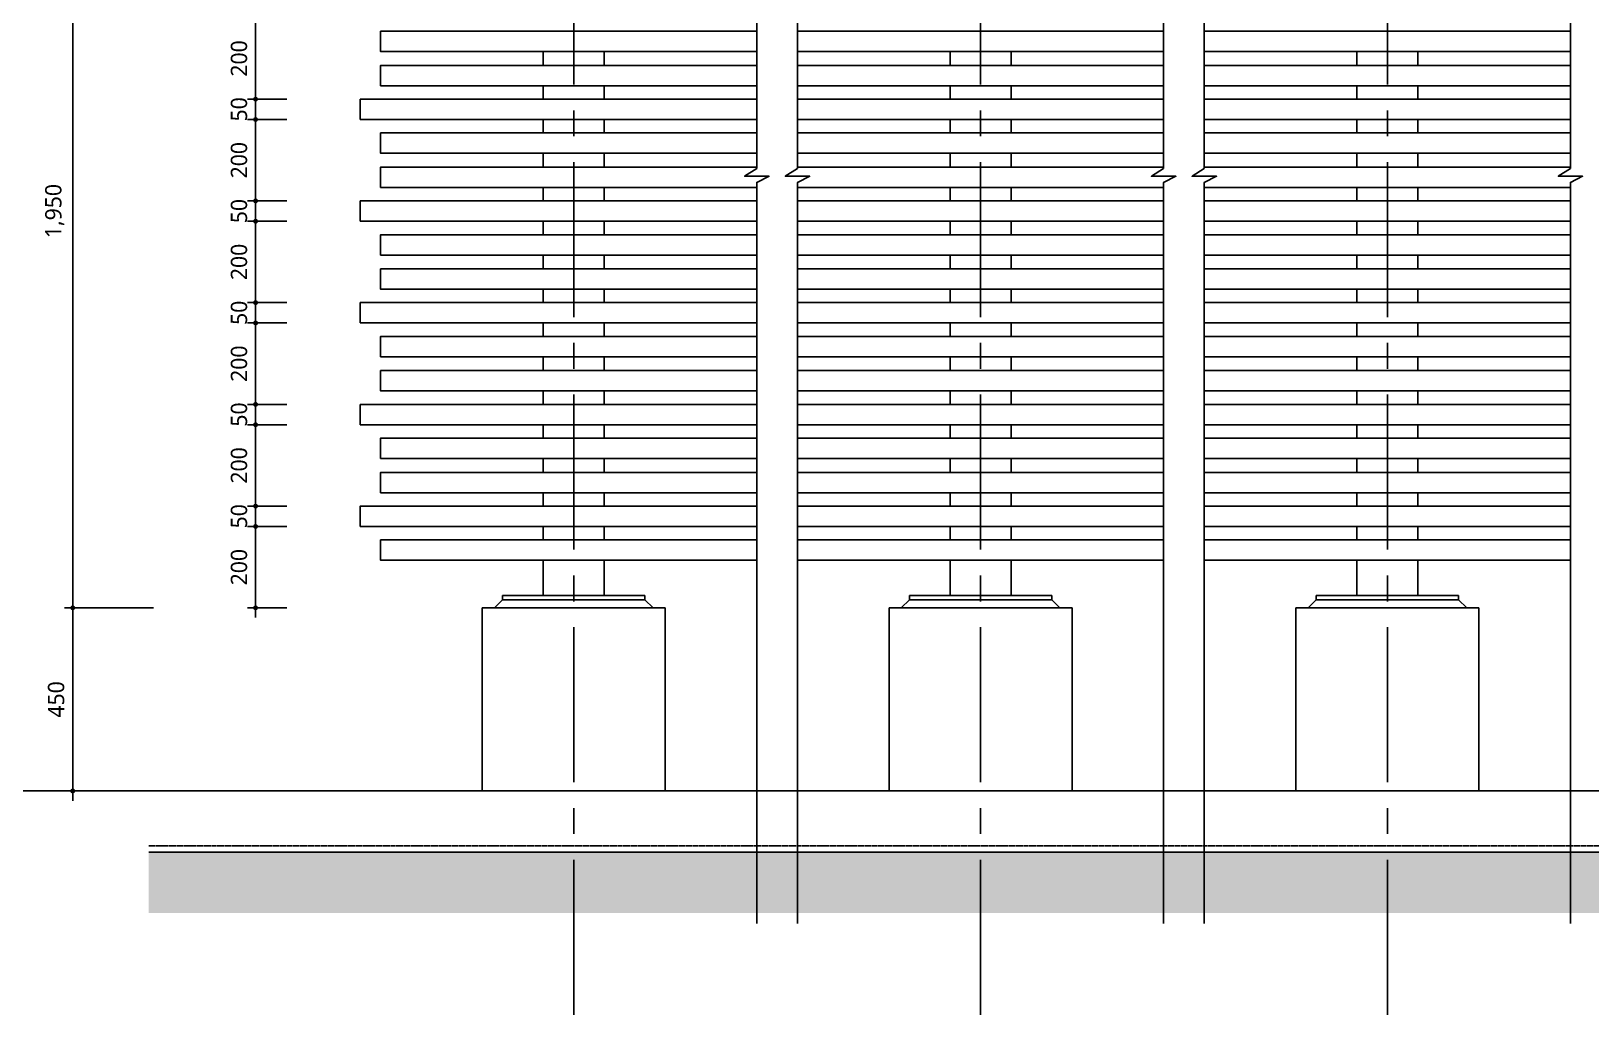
# Model space of a CAD drawing. Header units: inches. Extents: x 361167 to 440483, y 578 to 43803.
# Drawn here: x 425371 to 429205, y 6240 to 8657 of the extents above; entities that cross this region are included whole.
import ezdxf

# ---------------------------------------------------------------- set-up
doc = ezdxf.new("R2010")
doc.units = ezdxf.units.IN
doc.header["$MEASUREMENT"] = 0
doc.linetypes.add('CENTER2', pattern=[28.575, 19.05, -3.175, 3.175, -3.175])
doc.linetypes.add('HID', pattern=[2, 1.1, -0.9])
doc.layers.get('0').update_dxf_attribs({"linetype": 'CONTINUOUS'})
for name, color, linetype in [('A-CEN', 1, 'CENTER2'), ('A-CON-HATCH', 253, 'CONTINUOUS'), ('AA-MARK', 7, 'CONTINUOUS'), ('CON', 2, 'CONTINUOUS'), ('루버', 4, 'CONTINUOUS'), ('방수', 5, 'HID'), ('휀스 상세도_100611$0$0-elev', 4, 'CONTINUOUS')]:
    doc.layers.add(name, color=color, linetype=linetype)
doc.layers.add('A-DIMS', color=7, linetype='CONTINUOUS', lineweight=25)
doc.styles.add('HY울릉도L', font='H2GTRE.TTF')
doc.styles.add('맑은고딕', font='malgun.ttf')
doc.dimstyles.new('CDIM', dxfattribs={"dimtxt": 2, "dimasz": 0.6, "dimexe": 1, "dimexo": 1, "dimgap": 1, "dimtad": 1, "dimdec": 0, "dimrnd": 0.5, "dimzin": 0, "dimdsep": 32, "dimlunit": 6, "dimtxsty": 'HY울릉도L', "dimblk1": '_CIDOT', "dimblk2": '_CIDOT', "dimsah": 1, "dimcen": 4.5, "dimclrd": 2, "dimclre": 2, "dimclrt": 7, "dimadec": 0, "dimazin": 0, "dimtfac": 1, "dimtdec": 0, "dimtix": 1, "dimtmove": 2, "dimatfit": 1, "dimldrblk": '_CIDOT', "dimfxl": 1, "dimtolj": 1, "dimtzin": 0, "dimlwd": -1, "dimarcsym": 0})

# ---------------------------------------------------------------- blocks, each defined once
blk = doc.blocks.new('_CIDOT')
at = {"color": 0, "linetype": 'ByBlock'}
blk.add_line((2, 0), (-1, 0), dxfattribs=at)
at = {"color": 0, "linetype": 'ByBlock', "const_width": 0.5}
blk.add_lwpolyline([(-0.25, 0, 1), (0.25, 0, 1)], format="xyb", close=True, dxfattribs=at)
blk = doc.blocks.new('*D95')
at = {"layer": 'A-DIMS', "lineweight": -2, "transparency": 16777216}
for p, q in [((425671.5, 9790), (425234, 9790)), ((425671.5, 6790), (425234, 6790))]:
    blk.add_line(p, q, dxfattribs=at)
at = {"layer": 'A-DIMS', "transparency": 16777216}
blk.add_line((425254, 6802), (425254, 9778), dxfattribs=at)
at = {"layer": 'A-DIMS', "transparency": 16777216, "xscale": 12, "yscale": 12, "zscale": 12}
for p, rotation in [((425254, 9790), 90), ((425254, 6790), 270)]:
    blk.add_blockref('_CIDOT', p, dxfattribs=dict(at, rotation=rotation))
at = {"layer": 'A-DIMS', "color": 3, "transparency": 16777216, "insert": (425210, 8290), "char_height": 40, "attachment_point": 5, "rotation": 90, "style": '맑은고딕'}
blk.add_mtext('\\A1;3,000', dxfattribs=at)
blk = doc.blocks.new('*D96')
at = {"layer": 'A-DIMS', "lineweight": -2, "transparency": 16777216}
for p, q in [((425671.5, 7240), (425453.1, 7240)), ((425671.5, 6790), (425453.1, 6790))]:
    blk.add_line(p, q, dxfattribs=at)
at = {"layer": 'A-DIMS', "transparency": 16777216}
blk.add_line((425473.1, 7228), (425473.1, 6802), dxfattribs=at)
at = {"layer": 'A-DIMS', "transparency": 16777216, "xscale": 12, "yscale": 12, "zscale": 12}
for p, rotation in [((425473.1, 7240), 90), ((425473.1, 6790), 270)]:
    blk.add_blockref('_CIDOT', p, dxfattribs=dict(at, rotation=rotation))
at = {"layer": 'A-DIMS', "color": 3, "transparency": 16777216, "insert": (425432.4, 7015), "char_height": 40, "attachment_point": 5, "rotation": 90, "style": '맑은고딕'}
blk.add_mtext('\\A1;450', dxfattribs=at)
blk = doc.blocks.new('*D98')
at = {"layer": 'A-DIMS', "lineweight": -2, "transparency": 16777216}
for p, q in [((425671.5, 9190), (425453.1, 9190)), ((425671.5, 7240), (425453.1, 7240))]:
    blk.add_line(p, q, dxfattribs=at)
at = {"layer": 'A-DIMS', "transparency": 16777216}
blk.add_line((425473.1, 7252), (425473.1, 9178), dxfattribs=at)
at = {"layer": 'A-DIMS', "transparency": 16777216, "xscale": 12, "yscale": 12, "zscale": 12}
for p, rotation in [((425473.1, 9190), 90), ((425473.1, 7240), 270)]:
    blk.add_blockref('_CIDOT', p, dxfattribs=dict(at, rotation=rotation))
at = {"layer": 'A-DIMS', "color": 3, "transparency": 16777216, "insert": (425428.9, 8215), "char_height": 40, "attachment_point": 5, "rotation": 90, "style": '맑은고딕'}
blk.add_mtext('\\A1;1,950', dxfattribs=at)
blk = doc.blocks.new('*D99')
at = {"layer": 'A-DIMS', "lineweight": -2, "transparency": 16777216}
for p, q in [((425999.7, 7440), (425902.6, 7440)), ((425999.7, 7240), (425902.6, 7240))]:
    blk.add_line(p, q, dxfattribs=at)
at = {"layer": 'A-DIMS', "transparency": 16777216}
blk.add_line((425922.6, 7252), (425922.6, 7428), dxfattribs=at)
at = {"layer": 'A-DIMS', "transparency": 16777216, "xscale": 12, "yscale": 12, "zscale": 12}
for p, rotation in [((425922.6, 7440), 90), ((425922.6, 7240), 270)]:
    blk.add_blockref('_CIDOT', p, dxfattribs=dict(at, rotation=rotation))
at = {"layer": 'A-DIMS', "color": 3, "transparency": 16777216, "insert": (425881.9, 7340), "char_height": 40, "attachment_point": 5, "rotation": 90, "style": '맑은고딕'}
blk.add_mtext('\\A1;200', dxfattribs=at)
blk = doc.blocks.new('*D100')
at = {"layer": 'A-DIMS', "lineweight": -2, "transparency": 16777216}
for p, q in [((425999.7, 7490), (425902.6, 7490)), ((425999.7, 7440), (425902.6, 7440))]:
    blk.add_line(p, q, dxfattribs=at)
at = {"layer": 'A-DIMS', "transparency": 16777216}
for p, q in [((425922.6, 7502), (425922.6, 7514)), ((425922.6, 7440), (425922.6, 7490)), ((425922.6, 7428), (425922.6, 7416))]:
    blk.add_line(p, q, dxfattribs=at)
at = {"layer": 'A-DIMS', "transparency": 16777216, "xscale": 12, "yscale": 12, "zscale": 12}
for p, rotation in [((425922.6, 7490), 270), ((425922.6, 7440), 90)]:
    blk.add_blockref('_CIDOT', p, dxfattribs=dict(at, rotation=rotation))
at = {"layer": 'A-DIMS', "color": 3, "transparency": 16777216, "insert": (425881.9, 7465), "char_height": 40, "attachment_point": 5, "rotation": 90, "style": '맑은고딕'}
blk.add_mtext('\\A1;50', dxfattribs=at)
blk = doc.blocks.new('*D101')
at = {"layer": 'A-DIMS', "lineweight": -2, "transparency": 16777216}
for p, q in [((425999.7, 7690), (425902.6, 7690)), ((425999.7, 7490), (425902.6, 7490))]:
    blk.add_line(p, q, dxfattribs=at)
at = {"layer": 'A-DIMS', "transparency": 16777216}
blk.add_line((425922.6, 7502), (425922.6, 7678), dxfattribs=at)
at = {"layer": 'A-DIMS', "transparency": 16777216, "xscale": 12, "yscale": 12, "zscale": 12}
for p, rotation in [((425922.6, 7690), 90), ((425922.6, 7490), 270)]:
    blk.add_blockref('_CIDOT', p, dxfattribs=dict(at, rotation=rotation))
at = {"layer": 'A-DIMS', "color": 3, "transparency": 16777216, "insert": (425881.9, 7590), "char_height": 40, "attachment_point": 5, "rotation": 90, "style": '맑은고딕'}
blk.add_mtext('\\A1;200', dxfattribs=at)
blk = doc.blocks.new('*D102')
at = {"layer": 'A-DIMS', "transparency": 16777216}
for p, q in [((425922.6, 7752), (425922.6, 7764)), ((425922.6, 7690), (425922.6, 7740)), ((425922.6, 7678), (425922.6, 7666))]:
    blk.add_line(p, q, dxfattribs=at)
at = {"layer": 'A-DIMS', "lineweight": -2, "transparency": 16777216}
for p, q in [((425999.7, 7740), (425902.6, 7740)), ((425999.7, 7690), (425902.6, 7690))]:
    blk.add_line(p, q, dxfattribs=at)
at = {"layer": 'A-DIMS', "transparency": 16777216, "xscale": 12, "yscale": 12, "zscale": 12}
for p, rotation in [((425922.6, 7740), 270), ((425922.6, 7690), 90)]:
    blk.add_blockref('_CIDOT', p, dxfattribs=dict(at, rotation=rotation))
at = {"layer": 'A-DIMS', "color": 3, "transparency": 16777216, "insert": (425881.9, 7715), "char_height": 40, "attachment_point": 5, "rotation": 90, "style": '맑은고딕'}
blk.add_mtext('\\A1;50', dxfattribs=at)
blk = doc.blocks.new('*D103')
at = {"layer": 'A-DIMS', "lineweight": -2, "transparency": 16777216}
for p, q in [((425999.7, 7940), (425902.6, 7940)), ((425999.7, 7740), (425902.6, 7740))]:
    blk.add_line(p, q, dxfattribs=at)
at = {"layer": 'A-DIMS', "transparency": 16777216}
blk.add_line((425922.6, 7752), (425922.6, 7928), dxfattribs=at)
at = {"layer": 'A-DIMS', "transparency": 16777216, "xscale": 12, "yscale": 12, "zscale": 12}
for p, rotation in [((425922.6, 7940), 90), ((425922.6, 7740), 270)]:
    blk.add_blockref('_CIDOT', p, dxfattribs=dict(at, rotation=rotation))
at = {"layer": 'A-DIMS', "color": 3, "transparency": 16777216, "insert": (425881.9, 7840), "char_height": 40, "attachment_point": 5, "rotation": 90, "style": '맑은고딕'}
blk.add_mtext('\\A1;200', dxfattribs=at)
blk = doc.blocks.new('*D104')
at = {"layer": 'A-DIMS', "transparency": 16777216}
for p, q in [((425922.6, 8002), (425922.6, 8014)), ((425922.6, 7940), (425922.6, 7990)), ((425922.6, 7928), (425922.6, 7916))]:
    blk.add_line(p, q, dxfattribs=at)
at = {"layer": 'A-DIMS', "lineweight": -2, "transparency": 16777216}
for p, q in [((425999.7, 7990), (425902.6, 7990)), ((425999.7, 7940), (425902.6, 7940))]:
    blk.add_line(p, q, dxfattribs=at)
at = {"layer": 'A-DIMS', "transparency": 16777216, "xscale": 12, "yscale": 12, "zscale": 12}
for p, rotation in [((425922.6, 7990), 270), ((425922.6, 7940), 90)]:
    blk.add_blockref('_CIDOT', p, dxfattribs=dict(at, rotation=rotation))
at = {"layer": 'A-DIMS', "color": 3, "transparency": 16777216, "insert": (425881.9, 7965), "char_height": 40, "attachment_point": 5, "rotation": 90, "style": '맑은고딕'}
blk.add_mtext('\\A1;50', dxfattribs=at)
blk = doc.blocks.new('*D105')
at = {"layer": 'A-DIMS', "lineweight": -2, "transparency": 16777216}
for p, q in [((425999.7, 8190), (425902.6, 8190)), ((425999.7, 7990), (425902.6, 7990))]:
    blk.add_line(p, q, dxfattribs=at)
at = {"layer": 'A-DIMS', "transparency": 16777216}
blk.add_line((425922.6, 8002), (425922.6, 8178), dxfattribs=at)
at = {"layer": 'A-DIMS', "transparency": 16777216, "xscale": 12, "yscale": 12, "zscale": 12}
for p, rotation in [((425922.6, 8190), 90), ((425922.6, 7990), 270)]:
    blk.add_blockref('_CIDOT', p, dxfattribs=dict(at, rotation=rotation))
at = {"layer": 'A-DIMS', "color": 3, "transparency": 16777216, "insert": (425881.9, 8090), "char_height": 40, "attachment_point": 5, "rotation": 90, "style": '맑은고딕'}
blk.add_mtext('\\A1;200', dxfattribs=at)
blk = doc.blocks.new('*D106')
at = {"layer": 'A-DIMS', "transparency": 16777216}
for p, q in [((425922.6, 8252), (425922.6, 8264)), ((425922.6, 8190), (425922.6, 8240)), ((425922.6, 8178), (425922.6, 8166))]:
    blk.add_line(p, q, dxfattribs=at)
at = {"layer": 'A-DIMS', "lineweight": -2, "transparency": 16777216}
for p, q in [((425999.7, 8240), (425902.6, 8240)), ((425999.7, 8190), (425902.6, 8190))]:
    blk.add_line(p, q, dxfattribs=at)
at = {"layer": 'A-DIMS', "transparency": 16777216, "xscale": 12, "yscale": 12, "zscale": 12}
for p, rotation in [((425922.6, 8240), 270), ((425922.6, 8190), 90)]:
    blk.add_blockref('_CIDOT', p, dxfattribs=dict(at, rotation=rotation))
at = {"layer": 'A-DIMS', "color": 3, "transparency": 16777216, "insert": (425881.9, 8215), "char_height": 40, "attachment_point": 5, "rotation": 90, "style": '맑은고딕'}
blk.add_mtext('\\A1;50', dxfattribs=at)
blk = doc.blocks.new('*D107')
at = {"layer": 'A-DIMS', "lineweight": -2, "transparency": 16777216}
for p, q in [((425999.7, 8440), (425902.6, 8440)), ((425999.7, 8240), (425902.6, 8240))]:
    blk.add_line(p, q, dxfattribs=at)
at = {"layer": 'A-DIMS', "transparency": 16777216}
blk.add_line((425922.6, 8252), (425922.6, 8428), dxfattribs=at)
at = {"layer": 'A-DIMS', "transparency": 16777216, "xscale": 12, "yscale": 12, "zscale": 12}
for p, rotation in [((425922.6, 8440), 90), ((425922.6, 8240), 270)]:
    blk.add_blockref('_CIDOT', p, dxfattribs=dict(at, rotation=rotation))
at = {"layer": 'A-DIMS', "color": 3, "transparency": 16777216, "insert": (425881.9, 8340), "char_height": 40, "attachment_point": 5, "rotation": 90, "style": '맑은고딕'}
blk.add_mtext('\\A1;200', dxfattribs=at)
blk = doc.blocks.new('*D108')
at = {"layer": 'A-DIMS', "transparency": 16777216}
for p, q in [((425922.6, 8502), (425922.6, 8514)), ((425922.6, 8440), (425922.6, 8490)), ((425922.6, 8428), (425922.6, 8416))]:
    blk.add_line(p, q, dxfattribs=at)
at = {"layer": 'A-DIMS', "lineweight": -2, "transparency": 16777216}
for p, q in [((425999.7, 8490), (425902.6, 8490)), ((425999.7, 8440), (425902.6, 8440))]:
    blk.add_line(p, q, dxfattribs=at)
at = {"layer": 'A-DIMS', "transparency": 16777216, "xscale": 12, "yscale": 12, "zscale": 12}
for p, rotation in [((425922.6, 8490), 270), ((425922.6, 8440), 90)]:
    blk.add_blockref('_CIDOT', p, dxfattribs=dict(at, rotation=rotation))
at = {"layer": 'A-DIMS', "color": 3, "transparency": 16777216, "insert": (425881.9, 8465), "char_height": 40, "attachment_point": 5, "rotation": 90, "style": '맑은고딕'}
blk.add_mtext('\\A1;50', dxfattribs=at)
blk = doc.blocks.new('*D109')
at = {"layer": 'A-DIMS', "lineweight": -2, "transparency": 16777216}
for p, q in [((425999.7, 8690), (425902.6, 8690)), ((425999.7, 8490), (425902.6, 8490))]:
    blk.add_line(p, q, dxfattribs=at)
at = {"layer": 'A-DIMS', "transparency": 16777216}
blk.add_line((425922.6, 8502), (425922.6, 8678), dxfattribs=at)
at = {"layer": 'A-DIMS', "transparency": 16777216, "xscale": 12, "yscale": 12, "zscale": 12}
for p, rotation in [((425922.6, 8690), 90), ((425922.6, 8490), 270)]:
    blk.add_blockref('_CIDOT', p, dxfattribs=dict(at, rotation=rotation))
at = {"layer": 'A-DIMS', "color": 3, "transparency": 16777216, "insert": (425881.9, 8590), "char_height": 40, "attachment_point": 5, "rotation": 90, "style": '맑은고딕'}
blk.add_mtext('\\A1;200', dxfattribs=at)

msp = doc.modelspace()

# ---------------------------------------------------------------- hatches: boundary and pattern name
at = {"layer": 'A-CON-HATCH'}
h = msp.add_hatch(color=253, dxfattribs=at)
h.dxf.hatch_style = 1
h.paths.add_polyline_path([(434749.6, 6490), (434749.6, 6640), (425659.8, 6640), (425659.8, 6490)])

# ---------------------------------------------------------------- linework, layer by layer
for p, q in [((426929.7, 7240), (426479.7, 7240)), ((426479.7, 7240), (426479.7, 6790)), ((426929.7, 7240), (426929.7, 6790)), ((427929.7, 7240), (427479.7, 7240)), ((427479.7, 7240), (427479.7, 6790)), ((427929.7, 7240), (427929.7, 6790)), ((428929.7, 7240), (428479.7, 7240)), ((428479.7, 7240), (428479.7, 6790)), ((428929.7, 7240), (428929.7, 6790))]:
    msp.add_line(p, q)
at = {"elevation": 0}
msp.add_lwpolyline([(434749.6, 6790), (430204.7, 6790), (425659.8, 6790)], dxfattribs=at)
at = {"layer": 'A-CEN', "ltscale": 20}
for p, q in [((426704.7, 6240), (426704.7, 10352.3)), ((427704.7, 6240), (427704.7, 10352.3)), ((428704.7, 6240), (428704.7, 10352.3))]:
    msp.add_line(p, q, dxfattribs=at)
at = {"layer": 'AA-MARK', "elevation": 0}
for points in [[(427154.7, 6464.5), (427154.7, 8285.5), (427184.7, 8300.5), (427124.7, 8300.5), (427154.7, 8320), (427154.7, 9995.9)], [(427254.7, 6464.5), (427254.7, 8285.5), (427284.7, 8300.5), (427224.7, 8300.5), (427254.7, 8320), (427254.7, 9995.9)], [(428154.7, 6464.5), (428154.7, 8285.5), (428184.7, 8300.5), (428124.7, 8300.5), (428154.7, 8320), (428154.7, 9995.9)], [(428254.7, 6464.5), (428254.7, 8285.5), (428284.7, 8300.5), (428224.7, 8300.5), (428254.7, 8320), (428254.7, 9995.9)], [(429154.7, 6464.5), (429154.7, 8285.5), (429184.7, 8300.5), (429124.7, 8300.5), (429154.7, 8320), (429154.7, 9995.9)]]:
    msp.add_lwpolyline(points, dxfattribs=at)
at = {"layer": 'CON', "elevation": 0}
msp.add_lwpolyline([(434749.6, 6640), (430204.7, 6640), (425659.8, 6640)], dxfattribs=at)
at = {"layer": '루버'}
for p, q in [((426629.7, 8573), (426629.7, 8607)), ((426779.7, 8573), (426779.7, 8607)), ((427629.7, 8573), (427629.7, 8607)), ((427779.7, 8573), (427779.7, 8607)), ((428629.7, 8573), (428629.7, 8607)), ((428779.7, 8573), (428779.7, 8607)), ((426629.7, 8490), (426629.7, 8523)), ((426779.7, 8490), (426779.7, 8523)), ((427629.7, 8490), (427629.7, 8523)), ((427779.7, 8490), (427779.7, 8523)), ((428629.7, 8490), (428629.7, 8523)), ((428779.7, 8490), (428779.7, 8523)), ((426629.7, 8407), (426629.7, 8440)), ((426779.7, 8407), (426779.7, 8440)), ((427629.7, 8407), (427629.7, 8440)), ((427779.7, 8407), (427779.7, 8440)), ((428629.7, 8407), (428629.7, 8440)), ((428779.7, 8407), (428779.7, 8440)), ((426629.7, 8323), (426629.7, 8357)), ((426779.7, 8323), (426779.7, 8357)), ((427629.7, 8323), (427629.7, 8357)), ((427779.7, 8323), (427779.7, 8357)), ((428629.7, 8323), (428629.7, 8357)), ((428779.7, 8323), (428779.7, 8357)), ((426629.7, 8240), (426629.7, 8273)), ((426779.7, 8240), (426779.7, 8273)), ((427629.7, 8240), (427629.7, 8273)), ((427779.7, 8240), (427779.7, 8273)), ((428629.7, 8240), (428629.7, 8273)), ((428779.7, 8240), (428779.7, 8273)), ((426629.7, 8157), (426629.7, 8190)), ((426779.7, 8157), (426779.7, 8190)), ((427629.7, 8157), (427629.7, 8190)), ((427779.7, 8157), (427779.7, 8190)), ((428629.7, 8157), (428629.7, 8190)), ((428779.7, 8157), (428779.7, 8190)), ((426629.7, 8073), (426629.7, 8107)), ((426779.7, 8073), (426779.7, 8107)), ((427629.7, 8073), (427629.7, 8107)), ((427779.7, 8073), (427779.7, 8107)), ((428629.7, 8073), (428629.7, 8107)), ((428779.7, 8073), (428779.7, 8107)), ((426629.7, 7990), (426629.7, 8023)), ((426779.7, 7990), (426779.7, 8023)), ((427629.7, 7990), (427629.7, 8023)), ((427779.7, 7990), (427779.7, 8023)), ((428629.7, 7990), (428629.7, 8023)), ((428779.7, 7990), (428779.7, 8023)), ((426629.7, 7907), (426629.7, 7940)), ((426779.7, 7907), (426779.7, 7940)), ((427629.7, 7907), (427629.7, 7940)), ((427779.7, 7907), (427779.7, 7940)), ((428629.7, 7907), (428629.7, 7940)), ((428779.7, 7907), (428779.7, 7940)), ((426629.7, 7823), (426629.7, 7857)), ((426779.7, 7823), (426779.7, 7857)), ((427629.7, 7823), (427629.7, 7857)), ((427779.7, 7823), (427779.7, 7857)), ((428629.7, 7823), (428629.7, 7857)), ((428779.7, 7823), (428779.7, 7857)), ((426629.7, 7740), (426629.7, 7773)), ((426779.7, 7740), (426779.7, 7773)), ((427629.7, 7740), (427629.7, 7773)), ((427779.7, 7740), (427779.7, 7773)), ((428629.7, 7740), (428629.7, 7773)), ((428779.7, 7740), (428779.7, 7773)), ((426629.7, 7657), (426629.7, 7690)), ((426779.7, 7657), (426779.7, 7690)), ((427629.7, 7657), (427629.7, 7690)), ((427779.7, 7657), (427779.7, 7690)), ((428629.7, 7657), (428629.7, 7690)), ((428779.7, 7657), (428779.7, 7690)), ((426629.7, 7573), (426629.7, 7607)), ((426779.7, 7573), (426779.7, 7607)), ((427629.7, 7573), (427629.7, 7607)), ((427779.7, 7573), (427779.7, 7607)), ((428629.7, 7573), (428629.7, 7607)), ((428779.7, 7573), (428779.7, 7607)), ((426629.7, 7490), (426629.7, 7523)), ((426779.7, 7490), (426779.7, 7523)), ((427629.7, 7490), (427629.7, 7523)), ((427779.7, 7490), (427779.7, 7523)), ((428629.7, 7490), (428629.7, 7523)), ((428779.7, 7490), (428779.7, 7523)), ((426629.7, 7407), (426629.7, 7440)), ((426779.7, 7407), (426779.7, 7440)), ((427629.7, 7407), (427629.7, 7440)), ((427779.7, 7407), (427779.7, 7440)), ((428629.7, 7407), (428629.7, 7440)), ((428779.7, 7407), (428779.7, 7440)), ((426629.7, 7270), (426629.7, 7357)), ((426779.7, 7270), (426779.7, 7357)), ((427629.7, 7270), (427629.7, 7357)), ((427779.7, 7270), (427779.7, 7357)), ((428629.7, 7270), (428629.7, 7357)), ((428779.7, 7270), (428779.7, 7357))]:
    msp.add_line(p, q, dxfattribs=at)
at = {"layer": '루버', "color": 8, "elevation": 0}
for points in [[(427154.7, 8657), (426229.7, 8657), (426229.7, 8607), (427154.7, 8607)], [(428154.7, 8657), (427254.7, 8657)], [(429154.7, 8657), (428254.7, 8657)], [(427254.7, 8607), (428154.7, 8607)], [(428254.7, 8607), (429154.7, 8607)], [(427154.7, 8573), (426229.7, 8573), (426229.7, 8523), (427154.7, 8523)], [(428154.7, 8573), (427254.7, 8573)], [(429154.7, 8573), (428254.7, 8573)], [(427254.7, 8523), (428154.7, 8523)], [(428254.7, 8523), (429154.7, 8523)], [(427154.7, 8407), (426229.7, 8407), (426229.7, 8357), (427154.7, 8357)], [(428154.7, 8407), (427254.7, 8407)], [(429154.7, 8407), (428254.7, 8407)], [(427154.7, 8323), (426229.7, 8323), (426229.7, 8273), (427154.7, 8273)], [(427254.7, 8357), (428154.7, 8357)], [(428154.7, 8323), (427254.7, 8323)], [(428254.7, 8357), (429154.7, 8357)], [(429154.7, 8323), (428254.7, 8323)], [(427254.7, 8273), (428154.7, 8273)], [(428254.7, 8273), (429154.7, 8273)], [(427154.7, 8157), (426229.7, 8157), (426229.7, 8107), (427154.7, 8107)], [(428154.7, 8157), (427254.7, 8157)], [(429154.7, 8157), (428254.7, 8157)], [(427254.7, 8107), (428154.7, 8107)], [(428254.7, 8107), (429154.7, 8107)], [(427154.7, 8073), (426229.7, 8073), (426229.7, 8023), (427154.7, 8023)], [(428154.7, 8073), (427254.7, 8073)], [(429154.7, 8073), (428254.7, 8073)], [(427254.7, 8023), (428154.7, 8023)], [(428254.7, 8023), (429154.7, 8023)], [(427154.7, 7907), (426229.7, 7907), (426229.7, 7857), (427154.7, 7857)], [(428154.7, 7907), (427254.7, 7907)], [(429154.7, 7907), (428254.7, 7907)], [(427154.7, 7823), (426229.7, 7823), (426229.7, 7773), (427154.7, 7773)], [(427254.7, 7857), (428154.7, 7857)], [(428154.7, 7823), (427254.7, 7823)], [(428254.7, 7857), (429154.7, 7857)], [(429154.7, 7823), (428254.7, 7823)], [(427254.7, 7773), (428154.7, 7773)], [(428254.7, 7773), (429154.7, 7773)], [(427154.7, 7657), (426229.7, 7657), (426229.7, 7607), (427154.7, 7607)], [(428154.7, 7657), (427254.7, 7657)], [(429154.7, 7657), (428254.7, 7657)], [(427254.7, 7607), (428154.7, 7607)], [(428254.7, 7607), (429154.7, 7607)], [(427154.7, 7573), (426229.7, 7573), (426229.7, 7523), (427154.7, 7523)], [(428154.7, 7573), (427254.7, 7573)], [(429154.7, 7573), (428254.7, 7573)], [(427254.7, 7523), (428154.7, 7523)], [(428254.7, 7523), (429154.7, 7523)], [(427154.7, 7407), (426229.7, 7407), (426229.7, 7357), (427154.7, 7357)], [(428154.7, 7407), (427254.7, 7407)], [(429154.7, 7407), (428254.7, 7407)], [(427254.7, 7357), (428154.7, 7357)], [(428254.7, 7357), (429154.7, 7357)]]:
    msp.add_lwpolyline(points, dxfattribs=at)
at = {"layer": '루버', "color": 5, "elevation": 0}
for points in [[(427154.7, 8490), (426180, 8490)], [(426180, 8440), (426180, 8490)], [(428154.7, 8490), (427254.7, 8490)], [(429154.7, 8490), (428254.7, 8490)], [(426180, 8440), (427154.7, 8440)], [(427254.7, 8440), (428154.7, 8440)], [(428254.7, 8440), (429154.7, 8440)], [(427154.7, 8240), (426180, 8240)], [(426180, 8190), (426180, 8240)], [(428154.7, 8240), (427254.7, 8240)], [(429154.7, 8240), (428254.7, 8240)], [(426180, 8190), (427154.7, 8190)], [(427254.7, 8190), (428154.7, 8190)], [(428254.7, 8190), (429154.7, 8190)], [(427154.7, 7990), (426180, 7990)], [(426180, 7940), (426180, 7990)], [(428154.7, 7990), (427254.7, 7990)], [(429154.7, 7990), (428254.7, 7990)], [(426180, 7940), (427154.7, 7940)], [(427254.7, 7940), (428154.7, 7940)], [(428254.7, 7940), (429154.7, 7940)], [(427154.7, 7740), (426179.7, 7740)], [(426179.7, 7690), (426179.7, 7740)], [(428154.7, 7740), (427254.7, 7740)], [(429154.7, 7740), (428254.7, 7740)], [(426179.7, 7690), (427154.7, 7690)], [(427254.7, 7690), (428154.7, 7690)], [(428254.7, 7690), (429154.7, 7690)], [(427154.7, 7490), (426179.7, 7490), (426179.7, 7440), (427154.7, 7440)], [(428154.7, 7490), (427254.7, 7490)], [(429154.7, 7490), (428254.7, 7490)], [(427254.7, 7440), (428154.7, 7440)], [(428254.7, 7440), (429154.7, 7440)]]:
    msp.add_lwpolyline(points, dxfattribs=at)
at = {"layer": '방수', "elevation": 0}
msp.add_lwpolyline([(425659.8, 6655), (430204.7, 6655), (434749.6, 6655)], dxfattribs=at)
at = {"layer": '휀스 상세도_100611$0$0-elev', "color": 6, "ltscale": 2}
for p, q in [((426529.7, 7260), (426509.7, 7240)), ((426879.7, 7270), (426529.7, 7270)), ((426529.7, 7260), (426529.7, 7270)), ((426879.7, 7260), (426529.7, 7260)), ((426879.7, 7260), (426879.7, 7270)), ((426879.7, 7260), (426899.7, 7240)), ((427529.7, 7260), (427509.7, 7240)), ((427879.7, 7270), (427529.7, 7270)), ((427529.7, 7260), (427529.7, 7270)), ((427879.7, 7260), (427529.7, 7260)), ((427879.7, 7260), (427879.7, 7270)), ((427879.7, 7260), (427899.7, 7240)), ((428529.7, 7260), (428509.7, 7240)), ((428879.7, 7270), (428529.7, 7270)), ((428529.7, 7260), (428529.7, 7270)), ((428879.7, 7260), (428529.7, 7260)), ((428879.7, 7260), (428879.7, 7270)), ((428879.7, 7260), (428899.7, 7240))]:
    msp.add_line(p, q, dxfattribs=at)

# ---------------------------------------------------------------- dimensions: what is measured, and where the dimension line sits
at = {"layer": 'A-DIMS'}
for base, p1, p2, angle, picture, middle in [((425254, 9790), (425691.5, 6790, 0), (425691.5, 9790), 90, '*D95', (425210, 8290)), ((425473.1, 9190), (425691.5, 7240), (425691.5, 9190), 90, '*D98', (425428.9, 8215)), ((425922.6, 8690), (426019.7, 8490), (426019.7, 8690), 270, '*D109', (425881.9, 8590)), ((425922.6, 8490), (426019.7, 8440), (426019.7, 8490), 270, '*D108', (425881.9, 8465)), ((425922.6, 8440), (426019.7, 8240), (426019.7, 8440), 270, '*D107', (425881.9, 8340)), ((425922.6, 8240), (426019.7, 8190), (426019.7, 8240), 270, '*D106', (425881.9, 8215)), ((425922.6, 8190), (426019.7, 7990), (426019.7, 8190), 270, '*D105', (425881.9, 8090)), ((425922.6, 7990), (426019.7, 7940), (426019.7, 7990), 270, '*D104', (425881.9, 7965)), ((425922.6, 7940), (426019.7, 7740), (426019.7, 7940), 270, '*D103', (425881.9, 7840)), ((425922.6, 7740), (426019.7, 7690), (426019.7, 7740), 270, '*D102', (425881.9, 7715)), ((425922.6, 7690), (426019.7, 7490), (426019.7, 7690), 270, '*D101', (425881.9, 7590)), ((425922.6, 7490), (426019.7, 7440), (426019.7, 7490), 270, '*D100', (425881.9, 7465)), ((425922.6, 7440), (426019.7, 7240), (426019.7, 7440), 270, '*D99', (425881.9, 7340)), ((425473.1, 6790), (425691.5, 7240), (425691.5, 6790), 270, '*D96', (425432.4, 7015))]:
    dim = msp.add_linear_dim(base=base, p1=p1, p2=p2, angle=angle, dimstyle='CDIM', override={"dimscale": 20, "dimtxsty": '맑은고딕', "dimclrd": 256, "dimclre": 256, "dimclrt": 3}, dxfattribs=at)
    dim.commit()
    dim.dimension.update_dxf_attribs({"geometry": picture, "text_midpoint": middle})

doc.saveas('drawing.dxf')
